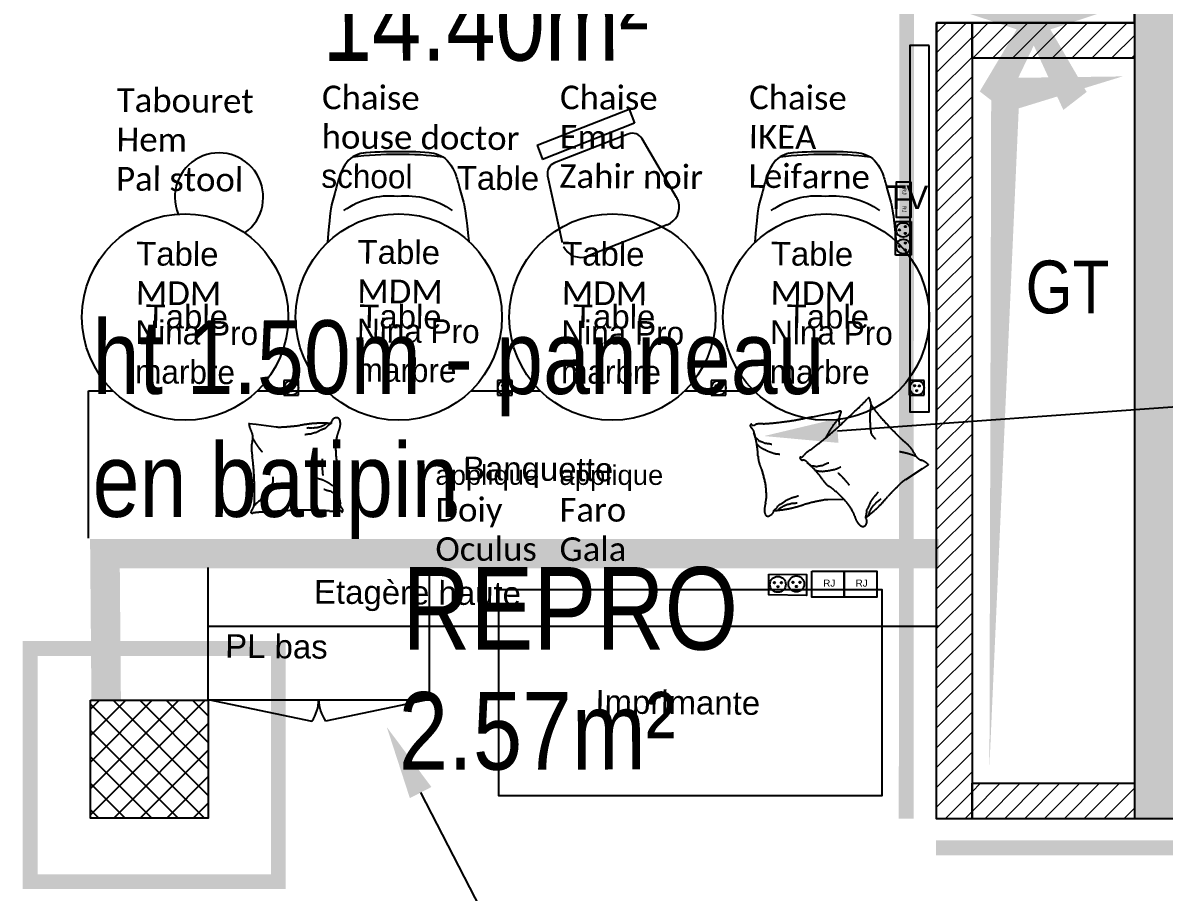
# Model space of a CAD drawing. Extents: x -28.5 to 23.1, y -8.3 to 57.2.
# Drawn here: x -9.982 to -6.109, y 0.313 to 3.262 of the extents above; entities that cross this region are included whole.
import ezdxf
from ezdxf import colors
from ezdxf.entities.mleader import LeaderData, LeaderLine
from ezdxf.math import Vec2, Vec3

# ---------------------------------------------------------------- set-up
doc = ezdxf.new("R2010")
doc.units = 0
doc.header["$LTSCALE"] = 0.001
doc.linetypes.add('CACHE', pattern=[0.375, 0.25, -0.125])
doc.linetypes.add('HIDDEN', pattern=[9.525, 6.35, -3.175])
for name, color, linetype in [('01-STR_MACONNERIE_HACH', 252, 'Continuous'), ('02-CL HACH PLATRE', 6, 'Continuous'), ('02-CLOISON_HACH MACONNERIE', 6, 'Continuous'), ('_ANNO-CONCEPT-T', 7, 'Continuous'), ('A-Etiquettes', 7, 'Continuous'), ('A-legende', 7, 'Continuous'), ('A-texte', 7, 'Continuous'), ('exist- Etiquette-incendie', 1, 'Continuous')]:
    doc.layers.add(name, color=color, linetype=linetype)
for name, color, linetype, true_color in [('04-MOBILIER', 1, 'Continuous', 0xff0000), ('A-cote', 7, 'Continuous', 0x425746), ('A-Détails', 7, 'Continuous', 0x00a500), ('SA-ELEVATION', 2, 'Continuous', 0xffff00)]:
    doc.layers.add(name, color=color, linetype=linetype, true_color=true_color)
doc.layers.add('Cloison', color=6, linetype='Continuous', lineweight=30)
doc.layers.add('plafond', color=5, linetype='Continuous', lineweight=25, true_color=0x0000ff)
doc.styles.add('RENS', font='arial.ttf', dxfattribs={"width": 0.999})
doc.styles.get("Standard").update_dxf_attribs({"font": 'ARIALN.TTF'})
doc.styles.add('verdana', font='swissc.ttf')
doc.styles.add('Y_TXT_COT', font='arial.ttf', dxfattribs={"height": 0.2})
pattern_1 = [(45, (-0.006566, -0.00019), (-0.03367596, 0.03367596), [])]

# ---------------------------------------------------------------- blocks, each defined once
blk = doc.blocks.new('BLOC_ATT_RENS_100')
at = {"flags": 8}
for tag, p, height in [('N°', (-0.4156, 0.9727), 0.25), ('TITRE', (-0.4156, 0.6753), 0.21), ('SURF', (-0.4156, 0.3727), 0.15), ('EFFECTIF', (-0.4156, 0.0727), 0.15), ('HSP', (-0.4156, -0.2356), 0.15), ('REV.SOL', (-0.4156, -0.5258), 0.15), ('REV.MUR', (-0.4156, -0.8258), 0.15), ('PLAF', (-0.4156, -1.1258), 0.15)]:
    blk.add_attdef(tag, p, '', height=height, dxfattribs=at)
at = {"layer": 'exist- Etiquette-incendie', "flags": 8}
for tag, p in [('EFFECTIF.MAX', (-0.4156, -1.414)), ('SURF.PROG', (-0.4156, -1.6479))]:
    blk.add_attdef(tag, p, '', height=0.15, dxfattribs=at)
blk = doc.blocks.new('Xref-R6-2018-11')
h = blk.add_hatch(color=256)
h.dxf.hatch_style = 1
h.paths.add_polyline_path([(-3.9715, -3.7949), (-3.9777, -6.1292), (-3.8782, -3.8973), (-3.5258, -3.7889)])
at = {"layer": '01-STR_MACONNERIE_HACH'}
h = blk.add_hatch(color=256, dxfattribs=at)
h.dxf.hatch_style = 1
h.paths.add_polyline_path([(1.9767, -0.0016), (1.974, -0.4631), (2.194, -0.4644), (2.198, 0.2183), (-3.507, 0.2228), (-3.5076, -1.2779), (-3.5077, -1.3979), (-3.5082, -2.6649), (-3.4856, -2.6649), (-3.4859, -2.7149), (-3.4844, -3.3549), (-3.4843, -3.4049), (-3.4847, -3.4049), (-3.4847, -6.3068), (-3.2001, -6.307), (-3.2, -6.207), (-3.2, -6.207), (-3.29, -6.207), (-3.29, -6.207), (-3.29, 0.0252), (-2.81, 0.0248), (-0.22, 0.0227), (0, 0)])
at = {"layer": '02-CL HACH PLATRE', "lineweight": 13, "transparency": 33554687}
h = blk.add_hatch(dxfattribs=at)
h.set_pattern_fill('ANSI31', color=256, scale=0.015)
h.set_pattern_definition(pattern_1)
h.paths.add_polyline_path([(-4.0368, -3.7272), (-4.0368, -3.6072), (-4.1568, -3.6072), (-4.1568, -6.3065), (-4.0368, -6.3065)])
h = blk.add_hatch(dxfattribs=at)
h.set_pattern_fill('ANSI31', color=256, scale=0.015)
h.set_pattern_definition(pattern_1)
h.paths.add_polyline_path([(-4.0368, -3.7272), (-4.0368, -6.3065), (-4.1568, -6.3065), (-4.1568, -3.6072), (-4.0368, -3.6072)])
h = blk.add_hatch(dxfattribs=at)
h.set_pattern_fill('ANSI31', color=256, scale=0.015)
h.paths.add_polyline_path([(-3.4847, -3.6072), (-4.0368, -3.6072), (-4.0368, -3.7272), (-3.4847, -3.7272)])
h = blk.add_hatch(dxfattribs=at)
h.set_pattern_fill('ANSI31', color=256, scale=0.015)
h.set_pattern_definition(pattern_1)
h.paths.add_polyline_path([(-3.4847, -6.1866), (-4.0368, -6.1866), (-4.0368, -6.3065), (-4.0368, -6.3066), (-3.4847, -6.3068)])
at = {"layer": '02-CLOISON_HACH MACONNERIE', "transparency": 33554687}
h = blk.add_hatch(dxfattribs=at)
h.set_pattern_fill('ANSI37', color=256, scale=0.02)
h.paths.add_polyline_path([(-7.0277, -5.9048), (-6.628, -5.9048), (-6.628, -6.3048), (-7.0277, -6.3048)])
blk.add_line((-3.4847, -6.3068), (-3.4847, -3.4049))
at = {"linetype": 'Continuous'}
blk.add_lwpolyline([(-4.0368, -3.7272), (-4.0368, -6.3065), (-4.1568, -6.3065), (-4.1568, -3.6072), (-4.0368, -3.6072)], close=True, dxfattribs=at)
for points in [[(-3.4844, -3.7272), (-4.0368, -3.7272), (-4.0368, -3.6072), (-3.4826, -3.6072)], [(-3.4847, -6.3068), (-4.0368, -6.3066), (-4.0368, -6.3066), (-4.0368, -6.1866), (-3.4847, -6.1866)]]:
    blk.add_lwpolyline(points, dxfattribs=at)
blk.add_lwpolyline([(-7.0277, -5.9048), (-6.628, -5.9048), (-6.628, -6.3048), (-7.0277, -6.3048)], close=True)
blk.add_lwpolyline([(-3.2001, -6.307), (-3.4847, -6.3069)])
ref = blk.add_blockref('BLOC_ATT_RENS_100', (-3.6489, -4.548), dxfattribs=dict(xscale=0.472023455414562, yscale=0.472023455414562, zscale=0.9170462599446728))
ref.add_attrib('SURF', 'GT', (-3.8549, -4.5924), dxfattribs={"height": 0.17884, "rotation": 360, "style": 'verdana', "flags": 8})
blk = doc.blocks.new('PCD-1.10')
at = {"color": 0}
for p, q in [((0, 0), (0, 3.19)), ((0, 3.19), (6.84, 3.19)), ((6.84, 3.19), (6.84, 0)), ((6.84, 0), (0, 0))]:
    blk.add_line(p, q, dxfattribs=at)
for centre, radius in [((1.72, 1.61), 1.46), ((5.08, 1.61), 1.46), ((1.03, 2.04), 0.146), ((1.7, 0.8), 0.146), ((2.44, 1.99), 0.146), ((4.39, 2.04), 0.146), ((5.05, 0.8), 0.146), ((5.79, 1.99), 0.146)]:
    blk.add_circle(centre, radius, dxfattribs=at)
blk = doc.blocks.new('PC16A-1M')
at = {"color": 0}
for p, q in [((-1.56, 1.5), (-1.56, -1.47)), ((1.46, 1.5), (-1.56, 1.5)), ((1.46, -1.47), (1.46, 1.5)), ((-1.56, -1.47), (1.46, -1.47))]:
    blk.add_line(p, q, dxfattribs=at)
for centre, radius in [((0, 0), 1.46), ((-0.48, 0.43), 0.146), ((0.47, 0.41), 0.146), ((-0.03, -0.59), 0.146)]:
    blk.add_circle(centre, radius, dxfattribs=at)
blk = doc.blocks.new('Coussins')
at = {"linetype": 'HIDDEN', "ltscale": 0.2}
for points in [[(-0.1748, 0.421, -0.006204), (-0.1849, 0.4466, -0.021828), (-0.2009, 0.4922, -0.018818), (-0.2168, 0.5456, -0.019326), (-0.2198, 0.5576, 0.01735), (-0.223, 0.571, 0.129675), (-0.2285, 0.5834, -0.191716), (-0.2317, 0.5923, -0.363489), (-0.2302, 0.595, 0.585858), (-0.2298, 0.5978, 0.215512), (-0.2313, 0.599, 0.076444), (-0.2352, 0.5991, 0.153708), (-0.2418, 0.5933, -0.111249), (-0.2502, 0.5839, -0.014624), (-0.2714, 0.5737, -0.010837), (-0.3009, 0.5623, -0.018442), (-0.3313, 0.5539, 0.03204), (-0.3486, 0.5483, 0.033397), (-0.3572, 0.5433, -0.017905), (-0.373, 0.5329, -0.026564), (-0.4224, 0.5099, -0.032941), (-0.4653, 0.4995, -0.035782), (-0.4828, 0.4992, 0.031893), (-0.5025, 0.4991, 0.036831), (-0.5139, 0.4965, 0.049225), (-0.5215, 0.4923, 0.494818), (-0.5205, 0.4764, 0.263368), (-0.5025, 0.4666, 0.263368)], [(-0.2559, 0.5835, -0.088153), (-0.2708, 0.5751, -0.088153), (-0.2809, 0.5582, -0.077547), (-0.2848, 0.5381, -0.077547), (-0.2837, 0.5149)], [(-0.292, 0.5655, -0.027842), (-0.3, 0.5534, -0.048685), (-0.3035, 0.5451, -0.023666), (-0.3096, 0.5218, -0.031223), (-0.3126, 0.5028, -0.046801), (-0.3128, 0.4961, -0.023191), (-0.3118, 0.482)], [(-0.4211, 0.2391), (-0.4321, 0.2938, 0.073041), (-0.4366, 0.3091, 0.023305), (-0.4562, 0.355, 0.018299), (-0.4644, 0.3718, -0.01097), (-0.4783, 0.3997, -0.042281), (-0.4892, 0.4254, -0.027201), (-0.5026, 0.4668)], [(-0.5026, 0.4666, 0.077379), (-0.4795, 0.453, 0.077379), (-0.4582, 0.4306, 0.047525), (-0.4468, 0.4134, 0.047525), (-0.4373, 0.3943)], [(-0.4988, 0.4541, 0.05369), (-0.4887, 0.4465, 0.070312), (-0.4815, 0.4384, 0.015448), (-0.4774, 0.4325, 0.013244), (-0.4729, 0.4253, 0.082127), (-0.4665, 0.412, 0.064164), (-0.4614, 0.3937)], [(-0.468, 0.1562, -0.316205), (-0.491, 0.1504, -0.438288), (-0.4978, 0.1677, -0.052587), (-0.4926, 0.1762, -0.051632), (-0.4855, 0.1836, -0.064659), (-0.4701, 0.1936, 0.062916), (-0.4542, 0.2039, 0.053373), (-0.4235, 0.2359, 0.043578), (-0.3942, 0.2816, 0.030103), (-0.3865, 0.2986, -0.05552), (-0.3818, 0.3077, -0.053337), (-0.3701, 0.3218, 0.031263), (-0.3491, 0.345, 0.017719), (-0.3299, 0.371, 0.025059), (-0.3178, 0.3904, 0.180618), (-0.316, 0.4029, -0.268753), (-0.3133, 0.4113, -0.10234), (-0.3099, 0.4133, -0.239588), (-0.3081, 0.4131, -0.335177), (-0.3073, 0.4105, 0.264937), (-0.3067, 0.4073, 0.10977), (-0.2991, 0.4015, -0.078133), (-0.288, 0.394, -0.008879), (-0.2775, 0.384, 0.011105), (-0.2691, 0.376, 0.011393), (-0.2271, 0.3394, 0.013124), (-0.1891, 0.3095, 0.003705), (-0.1727, 0.2974, 0.000802), (-0.0962, 0.2423, 0.018912), (-0.0716, 0.2259, -0.07778), (-0.0661, 0.2213, -0.415863), (-0.0661, 0.2203, -0.048606), (-0.0718, 0.2164, -0.090741), (-0.0789, 0.214, 0.102316), (-0.0851, 0.2116, 0.062567), (-0.0944, 0.204, 0.023201), (-0.1157, 0.1796, 0.00979), (-0.1516, 0.1323, 0.011884), (-0.1795, 0.0921, 0.014676), (-0.1906, 0.0741, -0.013893), (-0.2023, 0.0551, -0.103313), (-0.2221, 0.0353, 0.129337), (-0.2371, 0.0186, 0.082291), (-0.241, 0.0067, -0.06757), (-0.2452, -0.0079, -0.030442), (-0.2509, -0.0189, -0.494886), (-0.2519, -0.019), (-0.269, -0.0012), (-0.316, 0.0479, 0.044256), (-0.3281, 0.0585, 0.014203), (-0.3691, 0.0867, 0.010103), (-0.3828, 0.0952, -0.004809), (-0.4118, 0.1126, -0.026481), (-0.4343, 0.1282, -0.016509), (-0.4683, 0.1563)], [(-0.1748, 0.421, 0.001963), (-0.1424, 0.3401, 0.001963)], [(-0.3433, 0.3525, -0.027842), (-0.3435, 0.338, -0.048685), (-0.3421, 0.3291, -0.023666), (-0.3347, 0.3062, -0.031223), (-0.3271, 0.2885, -0.046801), (-0.3237, 0.2827, -0.023191), (-0.3153, 0.2713)], [(-0.3224, 0.387, -0.088153), (-0.3305, 0.3719, -0.088153), (-0.33, 0.3523, -0.077547), (-0.3225, 0.3331, -0.077547), (-0.3092, 0.3141)], [(-0.1543, 0.3082, -0.016108), (-0.1794, 0.3218, -0.024599), (-0.1959, 0.3289, -0.009477), (-0.2249, 0.3385, -0.001721), (-0.2267, 0.3391, -0.072521)], [(-0.3703, 0.2313, -0.009729), (-0.3603, 0.2428, -0.009729), (-0.3507, 0.255, -0.007971), (-0.3432, 0.2655, -0.007971), (-0.3361, 0.2765)], [(-0.0891, 0.2089, -0.016108), (-0.1177, 0.207, -0.024599), (-0.1354, 0.2041, -0.009477), (-0.1651, 0.1968, -0.015937), (-0.1819, 0.1914, -0.072521), (-0.1891, 0.1868, -0.033339), (-0.2001, 0.1729)], [(-0.4681, 0.1562, 0.077379), (-0.4414, 0.157, 0.077379), (-0.4114, 0.1495, 0.047525), (-0.3925, 0.1411, 0.047525), (-0.3742, 0.1301)], [(-0.4582, 0.1476, 0.05369), (-0.4456, 0.1466, 0.070312), (-0.4353, 0.1436, 0.015448), (-0.4286, 0.1408, 0.013244), (-0.4209, 0.1372, 0.082127), (-0.4084, 0.1293, 0.064164), (-0.3943, 0.1166)], [(-0.2304, 0.0283, -0.009729), (-0.228, 0.0433, -0.009729), (-0.2265, 0.0588, -0.007971), (-0.2258, 0.0717, -0.007971), (-0.2257, 0.0848)]]:
    blk.add_lwpolyline(points, format="xyb", dxfattribs=at)
for centre, radius, start, end in [((0.1012, 0.4322), 0.2605, 200.7123, 207.2058), ((-0.1439, 0.305), 0.0157, 4.5367, 31.2328), ((-0.0134, -0.243), 0.5695, 105.0374, 106.9034), ((-0.1473, 0.2357), 0.0726, 91.709, 101.0041), ((-0.1512, 0.284), 0.0243, 71.3412, 85.7563), ((-0.1297, 0.3466), 0.0418, 250.7398, 261.8028), ((-0.1328, 0.3494), 0.0443, 266.349, 275.4497), ((-0.129, 0.306), 0.000799, 297.0485, 17.4711)]:
    blk.add_arc(centre, radius, start, end, dxfattribs=at)
blk = doc.blocks.new('Coussin simple')
at = {"linetype": 'HIDDEN', "ltscale": 0.2}
for points in [[(-12.5146, 1.8499, -0.316205), (-12.5004, 1.8689, -0.438288), (-12.4842, 1.8598, -0.052587), (-12.483, 1.8498, -0.051632), (-12.4838, 1.8396, -0.064659), (-12.4895, 1.8221, 0.062916), (-12.4954, 1.8042, 0.053373), (-12.4991, 1.76, 0.043578), (-12.4932, 1.706, 0.030103), (-12.4885, 1.6879, -0.05552), (-12.4864, 1.678, -0.053337), (-12.4866, 1.6596, 0.031263), (-12.4884, 1.6284, 0.017719), (-12.487, 1.5961, 0.025059), (-12.4841, 1.5734, 0.180618), (-12.4777, 1.5625, -0.268753), (-12.4745, 1.5543, -0.10234), (-12.4759, 1.5506, -0.239588), (-12.4775, 1.5496, -0.335177), (-12.4797, 1.5511, 0.264937), (-12.4821, 1.5532, 0.10977), (-12.4917, 1.553, -0.078133), (-12.505, 1.5518, -0.008879), (-12.5195, 1.553, 0.011105), (-12.5311, 1.554, 0.011393), (-12.5867, 1.556, 0.013124), (-12.6351, 1.5554, 0.003705), (-12.6555, 1.5544, 0.000802), (-12.7496, 1.5492, 0.018912), (-12.779, 1.5464, -0.07778), (-12.7862, 1.5466, -0.415863), (-12.7868, 1.5474, -0.048606), (-12.7849, 1.554, -0.090741), (-12.7809, 1.5603, 0.102316), (-12.7775, 1.566, 0.062567), (-12.775, 1.5778, 0.023201), (-12.7739, 1.6102, 0.00979), (-12.7757, 1.6696, 0.011884), (-12.7793, 1.7184, 0.014676), (-12.782, 1.7393, -0.013893), (-12.7848, 1.7614, -0.103313), (-12.7819, 1.7893, 0.129337), (-12.7807, 1.8117, 0.082291), (-12.7852, 1.8234, -0.06757), (-12.7911, 1.8375, -0.030442), (-12.7935, 1.8496, -0.494886), (-12.7929, 1.8503), (-12.7683, 1.8471), (-12.7009, 1.8385, 0.044256), (-12.6849, 1.8379, 0.014203), (-12.6352, 1.8418, 0.010103), (-12.6193, 1.8438, -0.004809), (-12.5858, 1.8485, -0.026481), (-12.5584, 1.8505, -0.016509), (-12.5144, 1.85)], [(-12.5146, 1.85, 0.077379), (-12.5349, 1.8326, 0.077379), (-12.5629, 1.8195, 0.047525), (-12.5828, 1.8142, 0.047525), (-12.604, 1.8113)], [(-12.5277, 1.8505, 0.05369), (-12.5381, 1.8433, 0.070312), (-12.548, 1.8391, 0.015448), (-12.5549, 1.8371, 0.013244), (-12.5632, 1.8351, 0.082127), (-12.5779, 1.8333, 0.064164), (-12.5968, 1.8344)], [(-12.7798, 1.8, -0.009729), (-12.7722, 1.7868, -0.009729), (-12.7637, 1.7738, -0.007971), (-12.7561, 1.7633, -0.007971), (-12.7479, 1.753)], [(-12.5434, 1.7301, -0.009729), (-12.544, 1.7149, -0.009729), (-12.5437, 1.6994, -0.007971), (-12.5429, 1.6865, -0.007971), (-12.5416, 1.6734)], [(-12.7761, 1.5707, -0.016108), (-12.7551, 1.5902, -0.024599), (-12.7432, 1.6035, -0.009477), (-12.7247, 1.6279, -0.015937), (-12.715, 1.6427, -0.072521), (-12.7122, 1.6507, -0.033339), (-12.7125, 1.6684)], [(-12.4882, 1.6189, -0.027842), (-12.4971, 1.6303, -0.048685), (-12.5038, 1.6363, -0.023666), (-12.524, 1.6495, -0.031223), (-12.541, 1.6584, -0.046801), (-12.5473, 1.6608, -0.023191), (-12.561, 1.6644)], [(-12.4827, 1.5789, -0.088153), (-12.486, 1.5957, -0.088153), (-12.4987, 1.6107, -0.077547), (-12.5165, 1.6209, -0.077547), (-12.5388, 1.6273)]]:
    blk.add_lwpolyline(points, format="xyb", dxfattribs=at)
blk = doc.blocks.new('A$C7F8468B1')
at = {"layer": '04-MOBILIER'}
for centre, radius, start, end in [((20.78, -61.3), 84.71, 88.3377, 96.6108), ((25.69, -61.3), 84.71, 83.3892, 91.6623), ((25.64, -68.09), 91.49, 83.6625, 91.5052), ((20.83, -69.03), 91.49, 88.4948, 98.0977), ((25.64, -69.03), 91.49, 81.9023, 91.5052), ((20.45, -18.63), 26.98, 84.0728, 125.5143), ((26.1, -17.83), 26.2, 53.8955, 96.2776)]:
    blk.add_arc(centre, radius, start, end, dxfattribs=at)
for points in [[(11.03, 22.85), (9.95, 22.49), (6.33, 21.28), (3.61, 16.17), (2.14, 10.18), (0.57, 5.15), (0.11, 1.52), (-0.87, -7.16)], [(35.45, 22.85), (36.52, 22.49), (40.14, 21.28), (42.86, 16.17), (44.33, 10.18), (45.91, 5.15), (46.37, 1.52), (47.12, -7.39)]]:
    blk.add_open_spline(points, degree=3, knots=[0, 0, 0, 0, 3.716681, 12.506628, 17.24982, 24.62784, 29.757352, 29.757352, 29.757352, 29.757352], dxfattribs=at)
blk = doc.blocks.new('A$C78984A03')
at = {"layer": '04-MOBILIER'}
for p, q in [((-15.39, 37.89), (15.39, 37.89)), ((-15.39, 37.89), (-15.39, 33.15)), ((15.39, 37.89), (15.39, 33.15)), ((15.39, 33.15), (-15.39, 33.15)), ((12.31, 30.78), (-12.31, 30.78)), ((-15.82, 27.79), (-19.17, 6.86)), ((19.17, 6.86), (15.82, 27.79))]:
    blk.add_line(p, q, dxfattribs=at)
blk.add_lwpolyline([(13.33, 0), (-13.33, 0)], dxfattribs=at)
for centre, radius, start, end in [((-12.31, 27.23), 3.55, 90, 170.8898), ((12.31, 27.23), 3.55, 9.1102, 90), ((-13.33, 5.92), 5.92, 184.1307, 270), ((13.33, 5.92), 5.92, 270, 355.8693), ((13.33, 5.92), 5.92, 355.8693, 9.1102)]:
    blk.add_arc(centre, radius, start, end, dxfattribs=at)
blk = doc.blocks.new('A$C7EFA423E')
at = {"layer": '04-MOBILIER', "ltscale": 0.01}
for p, q in [((-11.2915, -1.2198), (-11.0564, -1.2198)), ((-10.5665, -1.2198), (-10.3314, -1.2198)), ((-9.8415, -1.2195), (-9.6064, -1.2195)), ((-9.8415, -1.2198), (-9.6064, -1.2198)), ((-10.7077, -2.2675), (-10.7077, -1.8195)), ((-11.4577, -2.2675), (-10.7077, -2.2675))]:
    blk.add_line(p, q, dxfattribs=at)
at = {"layer": '04-MOBILIER', "linetype": 'Continuous'}
for p, q in [((-11.4578, -2.2673), (-11.1064, -2.3403)), ((-10.7083, -2.2673), (-11.0596, -2.3403))]:
    blk.add_line(p, q, dxfattribs=at)
blk.add_lwpolyline([(-9.0121, -0.0482), (-9.0772, -0.0482), (-9.0772, -1.2912), (-9.0121, -1.2912)], close=True, dxfattribs=at)
at = {"layer": '04-MOBILIER', "ltscale": 0.01}
blk.add_lwpolyline([(-10.4722, -1.8936), (-9.1722, -1.8936), (-9.1722, -2.5936), (-10.4722, -2.5936)], close=True, dxfattribs=at)
for centre in [(-11.5365, -0.9698), (-10.8115, -0.9698), (-10.0865, -0.9698), (-9.3615, -0.9698)]:
    blk.add_circle(centre, 0.35, dxfattribs=at)
blk.add_arc((-11.4214, -0.563), 0.15, 305.8361, 202.5875, dxfattribs=at)
at = {"layer": '04-MOBILIER', "linetype": 'Continuous'}
for centre, start, end in [((-11.2128, -2.266), 325.0387, 359.4223), ((-10.9533, -2.266), 180.5777, 214.9613)]:
    blk.add_arc(centre, 0.1298, start, end, dxfattribs=at)
at = {"layer": 'plafond', "linetype": 'Continuous'}
for points in [[(-9.0738, -0.5106), (-9.0738, -0.5712), (-9.1226, -0.5712), (-9.1225, -0.5106)], [(-9.0738, -0.5712), (-9.0739, -0.6318), (-9.1226, -0.6318), (-9.1226, -0.5712)], [(-9.5557, -1.842), (-9.4276, -1.8432), (-9.4276, -1.9137), (-9.5557, -1.9124)], [(-9.4099, -1.8312), (-9.3, -1.8312), (-9.3, -1.9197), (-9.4099, -1.9197)], [(-9.3, -1.8312), (-9.19, -1.8312), (-9.19, -1.9197), (-9.3, -1.9197)]]:
    blk.add_lwpolyline(points, close=True, dxfattribs=at)
for centre, radius in [((-9.5253, -1.8763), 0.027), ((-9.4626, -1.8749), 0.027), ((-9.5369, -1.8708), 0.0025), ((-9.525, -1.8846), 0.0025), ((-9.513, -1.8708), 0.0025), ((-9.4742, -1.8697), 0.0025), ((-9.4622, -1.8836), 0.0025), ((-9.4503, -1.8697), 0.0025)]:
    blk.add_circle(centre, radius, dxfattribs=at)
at = {"layer": 'SA-ELEVATION', "ltscale": 0.01}
for p, q in [((-11.8644, -1.7198), (-11.8644, -1.2198)), ((-11.8644, -1.2198), (-11.7814, -1.2198)), ((-11.4578, -2.2673), (-11.4578, -1.8195)), ((-8.98, -2.0195), (-11.4578, -2.0195))]:
    blk.add_line(p, q, dxfattribs=at)
at = {"layer": '04-MOBILIER', "rotation": 79.22616355429616}
blk.add_blockref('Coussins', (-8.9865, -1.2198), dxfattribs=at)
at = {"layer": '04-MOBILIER'}
blk.add_blockref('Coussin simple', (1.4734, -3.1806), dxfattribs=at)
at = {"layer": 'Cloison', "xscale": 0.01088851408361933, "yscale": 0.01088851408361933, "zscale": 0.01088851408361933, "rotation": 21.38990410458133}
blk.add_blockref('A$C78984A03', (-10.0358, -0.7098), dxfattribs=at)
at = {"layer": 'plafond', "lineweight": -2, "xscale": 0.01669227516125703, "yscale": 0.01669227516125703, "zscale": 0.01669227516125703}
for name, p, rotation in [('PCD-1.10', (-9.1265, -0.6456), 270.0739232123309), ('PC16A-1M', (-11.1759, -1.2099), 0.0739232123309044), ('PC16A-1M', (-10.4509, -1.2099), 0.0739232123309044), ('PC16A-1M', (-9.7259, -1.2099), 0.0739232123309044), ('PC16A-1M', (-9.0534, -1.2099), 0.0739232123309044)]:
    blk.add_blockref(name, p, dxfattribs=dict(at, rotation=rotation))
at = {"layer": 'SA-ELEVATION', "xscale": -0.01, "yscale": 0.01, "zscale": 0.01, "rotation": 0.07466601852345704}
for p in [(-10.5822, -0.6417), (-9.1322, -0.6417)]:
    blk.add_blockref('A$C7F8468B1', p, dxfattribs=at)
at = {"layer": '_ANNO-CONCEPT-T', "char_height": 0.08, "width": 1.472401, "attachment_point": 1, "rotation": 359.5012}
for s, insert in [('{\\fCalibri|b0|i0|c0|p34;Tabouret \\PHem \\PPal stool}', (-11.768, -0.1937)), ('{\\fCalibri|b0|i0|c0|p34;Chaise\\Phouse doctor\\P\\fMangal|b0|i0|c0|p2;school}', (-11.0715, -0.1844)), ('{\\fCalibri|b0|i0|c0|p34;Chaise\\PEmu\\PZahir noir}', (-10.264, -0.1844)), ('{\\fCalibri|b0|i0|c0|p34;Chaise\\PIKEA \\PLeifarne}', (-9.6223, -0.1844)), ('{\\fArial|b0|i0|c0|p34;Table}', (-10.6141, -0.4572)), ('{\\fArial|b0|i0|c0|p34;TV}', (-9.1577, -0.5227)), ('{\\fArial|b0|i0|c0|p34;Table\\P\\fCalibri|b0|i0|c0|p34;MDM \\P\\fMangal|b0|i0|c0|p2;Nina Pro\\Pmarbre}', (-11.7022, -0.7144)), ('{\\fArial|b0|i0|c0|p34;Table\\P\\fCalibri|b0|i0|c0|p34;MDM \\P\\fMangal|b0|i0|c0|p2;Nina Pro\\Pmarbre}', (-10.9507, -0.7084)), ('{\\fArial|b0|i0|c0|p34;Table\\P\\fCalibri|b0|i0|c0|p34;MDM \\P\\fMangal|b0|i0|c0|p2;Nina Pro\\Pmarbre}', (-10.2569, -0.7144)), ('{\\fArial|b0|i0|c0|p34;Table\\P\\fCalibri|b0|i0|c0|p34;MDM \\P\\fMangal|b0|i0|c0|p2;Nina Pro\\Pmarbre}', (-9.5488, -0.7144)), ('{\\fArial|b0|i0|c0|p34;Table}', (-11.6701, -0.927)), ('{\\fArial|b0|i0|c0|p34;Table}', (-10.9451, -0.927)), ('{\\fArial|b0|i0|c0|p34;Table}', (-10.2201, -0.927)), ('{\\fArial|b0|i0|c0|p34;Table}', (-9.4951, -0.927)), ('{\\fArial|b0|i0|c0|p34;Banquette}', (-10.5931, -1.4427)), ('{\\fArial|b0|i0|c0|p34;Etagère haute}', (-11.0987, -1.8615)), ('{\\fArial|b0|i0|c0|p34;PL bas}', (-11.4002, -2.0453)), ('{\\fArial|b0|i0|c0|p34;Imprimante}', (-10.1439, -2.2343))]:
    blk.add_mtext(s, dxfattribs=dict(at, insert=insert))
at = {"layer": 'plafond', "style": 'RENS'}
for height, rotation, p in [(0.01324, 269.9798, (-9.103, -0.5318)), (0.01324, 269.9798, (-9.103, -0.5924)), (0.02404, 0.0032, (-9.3715, -1.8841)), (0.02404, 0.0032, (-9.2616, -1.8841))]:
    blk.add_text('RJ', height=height, rotation=rotation, dxfattribs=at).set_placement(p)
at = {"layer": 'plafond', "char_height": 0.08, "width": 1.472401, "attachment_point": 1, "rotation": 0.0242}
for s, insert in [('{\\fArial|b0|i0|c0|p34;\\H0.83333x;applique\\P\\fCalibri|b0|i0|c0|p34;\\H1.2x;Doiy \\POculus}', (-10.6871, -1.4722)), ('{\\fArial|b0|i0|c0|p34;\\H0.83333x;applique\\P\\fCalibri|b0|i0|c204|p34;\\H1.2x;Faro \\fCalibri|b0|i0|c0|p34;\\P\\fCalibri|b0|i0|c204|p34;Gala}', (-10.2662, -1.4725))]:
    blk.add_mtext(s, dxfattribs=dict(at, insert=insert))

msp = doc.modelspace()

# ---------------------------------------------------------------- linework, layer by layer
at = {"ltscale": 0.01}
msp.add_lwpolyline([(-0.5264, 7.0874), (-6.8812, 7.0917), (-6.8812, 5.1964), (-6.2322, 5.1962), (-6.211, 3.2619), (-6.8812, 3.2621), (-6.8829, 0.5627), (-0.5526, 0.5596)], close=True, dxfattribs=at)
at = {"layer": 'A-Etiquettes', "color": 212, "true_color": 0xbc10b6, "const_width": 0.1}
msp.add_lwpolyline([(-6.8748, 1.4612), (-9.7032, 1.4612), (-9.699, 0.9621)], dxfattribs=at)
at = {"layer": 'A-legende', "linetype": 'CACHE', "ltscale": 2000, "const_width": 0.05}
for points in [[(-6.9828, 3.4617), (-6.9846, 0.5627)], [(-6.8835, 0.4637), (-0.4628, 0.4637)]]:
    msp.add_lwpolyline(points, dxfattribs=at)
at = {"layer": 'A-legende', "color": 5, "linetype": 'CACHE', "ltscale": 2000, "true_color": 0x1100ff, "const_width": 0.05}
msp.add_lwpolyline([(-9.9568, 1.1398), (-9.1145, 1.1398), (-9.1145, 0.3493), (-9.9568, 0.3493)], close=True, dxfattribs=at)

# ---------------------------------------------------------------- block references
at = {"ltscale": 0.01}
msp.add_blockref('Xref-R6-2018-11', (-2.7244, 6.8691), dxfattribs=at)
at = {"layer": 'SA-ELEVATION', "ltscale": 0.01}
msp.add_blockref('A$C7EFA423E', (2.1053, 3.2337), dxfattribs=at)

# ---------------------------------------------------------------- texts
at = {"layer": 'A-cote', "color": 30, "insert": (-8.9652, 3.3961), "char_height": 0.26331, "attachment_point": 1, "rotation": 0.0792}
msp.add_mtext_dynamic_manual_height_columns('14.40m²', width=1.219524, gutter_width=12.5, heights=[0], dxfattribs=at)
at = {"layer": 'A-legende', "color": 1, "ltscale": 0.1, "true_color": 0xff0000, "insert": (-6.8181, 3.5763), "char_height": 1.1951, "attachment_point": 1}
msp.add_mtext_dynamic_manual_height_columns('*', width=0.59757, gutter_width=12.5, heights=[0], dxfattribs=at)
at = {"layer": 'A-texte', "ltscale": 0.1, "insert": (-8.6947, 1.416), "char_height": 0.27988, "attachment_point": 1}
msp.add_mtext_dynamic_manual_height_columns('REPRO', width=1.401625, gutter_width=12.5, heights=[0], dxfattribs=at)

# ---------------------------------------------------------------- next in the draw order: leaders
at = {"layer": 'A-Détails'}
ml = msp.add_multileader_mtext('Standard', dxfattribs=at)
ml.set_content('DH05', color=256, style='Y_TXT_COT')
ml.set_leader_properties()
ml.build(insert=Vec2(0, 0))
ml.multileader.update_dxf_attribs({"has_text_frame": 1, "text_left_attachment_type": 2, "text_right_attachment_type": 2, "dogleg_length": 1, "arrow_head_size": 0.25})
ctx = ml.context
ctx.base_point, ctx.char_height, ctx.arrow_head_size, ctx.landing_gap_size, ctx.plane_origin = Vec3(-5.5734, 1.9807), 0.3, 0.25, 0.1, Vec3(-14.4671, 4.7523)
ctx.left_attachment, ctx.right_attachment = 2, 2
notes = []
notes.append((ctx, [(0, (1, 1, 0), (-5.7806, 1.9807), (1, 0), 0.2072, [(0, [(-7.4666, 1.8604)], 0, [])])]))
ctx.mtext.insert, ctx.mtext.rotation, ctx.mtext.width, ctx.mtext.defined_height, ctx.mtext.flow_direction = Vec3(-5.4734, 2.1338), 6.283185, 0.436539, 0.1999, 5
ctx.mtext.has_bg_fill, ctx.mtext.bg_color, ctx.mtext.bg_scale_factor, ctx.mtext.bg_transparency, ctx.mtext.use_window_bg_color = 1, -1027028792, 1.5, 0, 1
ml = msp.add_multileader_mtext('Standard', dxfattribs=at)
ml.set_content('DH02', color=256, style='Y_TXT_COT')
ml.set_leader_properties()
ml.build(insert=Vec2(0, 0))
ml.multileader.update_dxf_attribs({"has_text_frame": 1, "text_left_attachment_type": 2, "text_right_attachment_type": 2, "dogleg_length": 1, "arrow_head_size": 0.25})
ctx = ml.context
ctx.base_point, ctx.char_height, ctx.arrow_head_size, ctx.landing_gap_size, ctx.plane_origin = Vec3(-8.1364, 0.0928), 0.3, 0.25, 0.1, Vec3(-11.5808, 2.9603)
ctx.left_attachment, ctx.right_attachment = 2, 2
notes.append((ctx, [(0, (1, 1, 0), (-8.3436, 0.0928), (1, 0), 0.2072, [(0, [(-8.7468, 0.8732)], 0, [])])]))
ctx.mtext.insert, ctx.mtext.rotation, ctx.mtext.width, ctx.mtext.defined_height, ctx.mtext.flow_direction = Vec3(-8.0364, 0.246), 6.283185, 0.436539, 0.1999, 5
ctx.mtext.has_bg_fill, ctx.mtext.bg_color, ctx.mtext.bg_scale_factor, ctx.mtext.bg_transparency, ctx.mtext.use_window_bg_color = 1, -1027028792, 1.5, 0, 1
for ctx, leaders in notes:
    for number, flags, end, landing, length, lines in leaders:
        leader = LeaderData()
        leader.index, (leader.has_last_leader_line, leader.has_dogleg_vector, leader.attachment_direction) = number, flags
        leader.last_leader_point, leader.dogleg_vector, leader.dogleg_length = Vec3(end), Vec3(landing), length
        for number, points, colour, breaks in lines:
            line = LeaderLine()
            line.index, line.vertices, line.color, line.breaks = number, Vec3.list(points), colors.encode_raw_color(colour), breaks
            leader.lines.append(line)
        ctx.leaders.append(leader)

# ---------------------------------------------------------------- next in the draw order: texts
at = {"layer": 'A-cote', "color": 30, "insert": (-8.7067, 0.9917), "char_height": 0.26331, "width": 1.219524, "attachment_point": 1, "rotation": 0.0792}
msp.add_mtext('2.57m²', dxfattribs=at)
at = {"layer": 'A-Etiquettes', "color": 212, "true_color": 0xbc10b6, "insert": (-9.745, 2.2531), "char_height": 0.25, "attachment_point": 1}
msp.add_mtext_dynamic_manual_height_columns('ht 1.50m - panneau en batipin', width=2.537092, gutter_width=12.5, heights=[0], dxfattribs=at)

doc.saveas('drawing.dxf')
